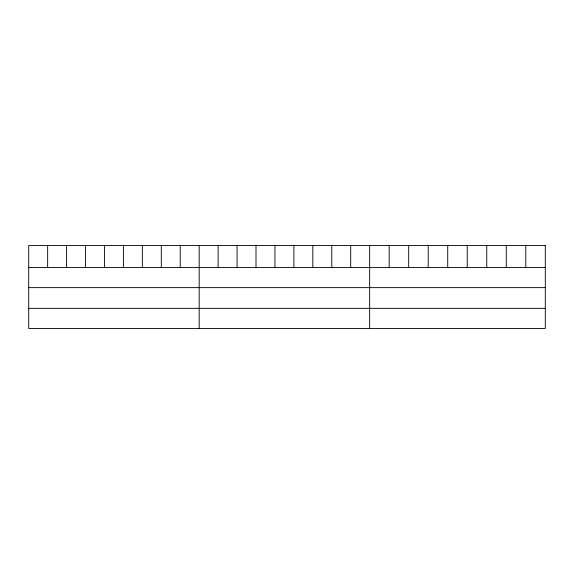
<?xml version="1.0" encoding="UTF-8"?>
<svg xmlns="http://www.w3.org/2000/svg" width="574" height="574" viewBox="0 0 574 574"><rect width="100%" height="100%" fill="white"/><g stroke="black" fill="none" stroke-linecap="round" stroke-linejoin="round"><path stroke-width="0.86" d="M28.7 267.527L545.3 267.527M28.7 287.631L545.3 287.631M28.7 308.346L545.3 308.346M525.784 245.55L525.784 267.527M506.268 245.55L506.268 267.527M486.752 245.55L486.752 267.527M467.236 245.55L467.236 267.527M447.72 245.55L447.72 267.527M428.204 245.55L428.204 267.527M408.688 245.55L408.688 267.527M389.172 245.55L389.172 267.527M369.656 245.55L369.656 328.45M350.714 245.55L350.714 267.527M331.772 245.55L331.772 267.527M312.83 245.55L312.83 267.527M293.888 245.55L293.888 267.527M274.946 245.55L274.946 267.527M256.004 245.55L256.004 267.527M237.062 245.55L237.062 267.527M218.12 245.55L218.12 267.527M199.178 245.55L199.178 328.45M180.236 245.55L180.236 267.527M161.294 245.55L161.294 267.527M142.352 245.55L142.352 267.527M123.41 245.55L123.41 267.527M104.468 245.55L104.468 267.527M85.526 245.55L85.526 267.527M66.584 245.55L66.584 267.527M47.642 245.55L47.642 267.527M545.3 245.55L28.7 245.55L28.7 328.45L545.3 328.45L545.3 245.55"/></g></svg>
